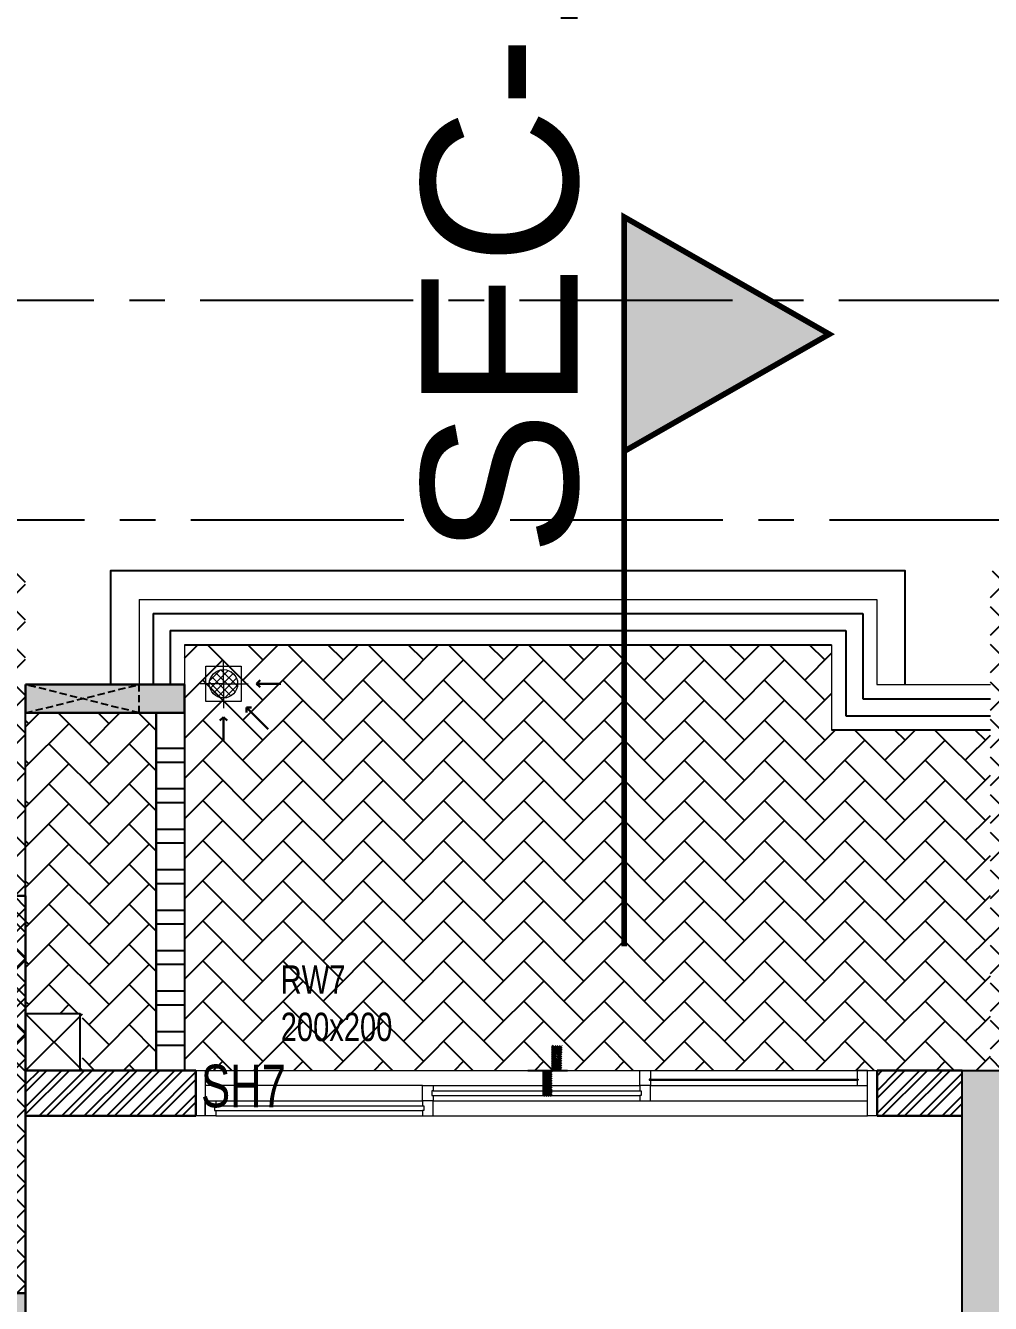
# Model space of a CAD drawing. Header units: millimetres. Extents: x 1066295 to 1300022, y -5734212 to -5454663.
# Drawn here: x 1184888 to 1188287, y -5713132 to -5708629 of the extents above; entities that cross this region are included whole.
import ezdxf

# ---------------------------------------------------------------- set-up
doc = ezdxf.new("R2010")
doc.units = ezdxf.units.MM
doc.header["$LTSCALE"] = 1000
doc.header["$MEASUREMENT"] = 0
for name, pattern in [('AUDIT_D_120904163729-0', [0]), ('T9_KEY PLAN(TYPICAL FLOOR)$0$3BHK-A$0$AUDIT_D_120904163729-0', [0]), ('T9_KEY PLAN(TYPICAL FLOOR)$0$3BHK-A$0$HIDDEN', [0.375, 0.25, -0.125]), ('T9_KEY PLAN(TYPICAL FLOOR)$0$T8(T9 IS SIMILAR) - DIMENSION & TEXTING$0$AUDIT_D_120904163729-0', [0]), ('T9_KEY PLAN(TYPICAL FLOOR)$0$T8(T9 IS SIMILAR) - TYPICAL FLOOR ELEVATION$0$AUDIT_D_120904163729-0', [0]), ('T9_KEY PLAN(TYPICAL FLOOR)$0$T8_REFUGE COLUMNS$0$CENTER2', [1.125, 0.75, -0.125, 0.125, -0.125]), ('T9_PROFILE SECTIONS$0$T8_PROFILE SECTIONS$0$HIDDEN', [0.375, 0.25, -0.125]), ('T9_PROFILE SECTIONS$0$T8_PROFILE SECTIONS$0$PHANTOM2', [1.25, 0.625, -0.125, 0.125, -0.125, 0.125, -0.125])]:
    doc.linetypes.add(name, pattern=pattern)
doc.layers.get('0').update_dxf_attribs({"linetype": 'AUDIT_D_120904163729-0'})
for name, color, linetype in [('T9_KEY PLAN(TYPICAL FLOOR)$0$3BHK-A$0$$1$CUT-OUT', 49, 'Continuous'), ('T9_KEY PLAN(TYPICAL FLOOR)$0$3BHK-A$0$A-DECK SUNK 125', 8, 'Continuous'), ('T9_KEY PLAN(TYPICAL FLOOR)$0$3BHK-A$0$A-Elev Feature-Chajja', 13, 'Continuous'), ('T9_KEY PLAN(TYPICAL FLOOR)$0$3BHK-A$0$A-HATCH -160', 251, 'T9_KEY PLAN(TYPICAL FLOOR)$0$3BHK-A$0$AUDIT_D_120904163729-0'), ('T9_KEY PLAN(TYPICAL FLOOR)$0$3BHK-A$0$a-tile drop', 3, 'Continuous'), ('T9_KEY PLAN(TYPICAL FLOOR)$0$3BHK-A$0$APT PLANS-typ$0$TILEDROP', 3, 'Continuous'), ('T9_KEY PLAN(TYPICAL FLOOR)$0$3BHK-A$0$CUT-OUT', 49, 'Continuous'), ('T9_KEY PLAN(TYPICAL FLOOR)$0$3BHK-A$0$ELE 1', 1, 'Continuous'), ('T9_KEY PLAN(TYPICAL FLOOR)$0$T8(T9 IS SIMILAR) - DIMENSION & TEXTING$0$A-RWS NOS.', 1, 'T9_KEY PLAN(TYPICAL FLOOR)$0$T8(T9 IS SIMILAR) - DIMENSION & TEXTING$0$AUDIT_D_120904163729-0'), ('T9_KEY PLAN(TYPICAL FLOOR)$0$T8(T9 IS SIMILAR) - TYPICAL FLOOR ELEVATION$0$A-WALL HATCH', 252, 'T9_KEY PLAN(TYPICAL FLOOR)$0$T8(T9 IS SIMILAR) - TYPICAL FLOOR ELEVATION$0$AUDIT_D_120904163729-0'), ('T9_KEY PLAN(TYPICAL FLOOR)$0$T8(T9 IS SIMILAR) - TYPICAL FLOOR ELEVATION$0$A-WALL-FEATURES', 6, 'T9_KEY PLAN(TYPICAL FLOOR)$0$T8(T9 IS SIMILAR) - TYPICAL FLOOR ELEVATION$0$AUDIT_D_120904163729-0'), ('T9_KEY PLAN(TYPICAL FLOOR)$0$T8_REFUGE COLUMNS$0$A-CENTERLINE', 193, 'T9_KEY PLAN(TYPICAL FLOOR)$0$T8_REFUGE COLUMNS$0$CENTER2'), ('T9_KEY PLAN(TYPICAL FLOOR)$0$T8_REFUGE COLUMNS$0$A-RCC COLS', 3, 'Continuous'), ('T9_KEY PLAN(TYPICAL FLOOR)$0$T8_TYPICAL COLUMNS$0$A-RCC COLS', 3, 'Continuous'), ('T9_PROFILE SECTIONS$0$T8_PROFILE SECTIONS$0$A-PROFILE SECTIONS', 81, 'T9_PROFILE SECTIONS$0$T8_PROFILE SECTIONS$0$PHANTOM2')]:
    doc.layers.add(name, color=color, linetype=linetype)
for name, color, linetype, lineweight in [('T9_KEY PLAN(TYPICAL FLOOR)$0$3BHK-A$0$a-TOI-fixtures', 251, 'Continuous', 0), ('T9_KEY PLAN(TYPICAL FLOOR)$0$3BHK-A$0$A-WALL- 160', 6, 'Continuous', 30), ('T9_KEY PLAN(TYPICAL FLOOR)$0$3BHK-A$0$D&W', 8, 'Continuous', 25), ('T9_KEY PLAN(TYPICAL FLOOR)$0$3BHK-A$0$Ele', 8, 'Continuous', 15), ('T9_KEY PLAN(TYPICAL FLOOR)$0$3BHK-A$0$Window', 4, 'Continuous', 20), ('T9_KEY PLAN(TYPICAL FLOOR)$0$T8(T9 IS SIMILAR) - DIMENSION & TEXTING$0$T8 - TYPICAL FLOOR CORE$0$a-Text', 4, 'Continuous', 0), ('T9_KEY PLAN(TYPICAL FLOOR)$0$T8(T9 IS SIMILAR)$0$D&W', 8, 'Continuous', 25)]:
    doc.layers.add(name, color=color, linetype=linetype, lineweight=lineweight)
doc.layers.add('T9_KEY PLAN(TYPICAL FLOOR)$0$T8_REFUGE COLUMNS$0$COL-HATCH', color=7, linetype='Continuous', lineweight=25, true_color=0xa3a3a3)
doc.styles.add('T9_KEY PLAN(TYPICAL FLOOR)$0$3BHK-A$0$Romans 1', font='romans.shx', dxfattribs={"height": 100})
doc.styles.add('T9_KEY PLAN(TYPICAL FLOOR)$0$T8(T9 IS SIMILAR) - DIMENSION & TEXTING$0$ARIAL ARROW', font='swisscl.ttf')
doc.styles.add('T9_KEY PLAN(TYPICAL FLOOR)$0$T8(T9 IS SIMILAR) - DIMENSION & TEXTING$0$T8 - TYPICAL FLOOR CORE$0$ARIAL ARROW', font='swisscl.ttf')
doc.styles.add('T9_PROFILE SECTIONS$0$T8_PROFILE SECTIONS$0$arial', font='sanss___.ttf')
doc.dimstyles.new('T9_KEY PLAN(TYPICAL FLOOR)$0$3BHK-A$0$ALPINE S', dxfattribs={"dimscale": 0, "dimtxt": 100, "dimasz": 75, "dimexe": 0, "dimexo": 0, "dimgap": 75, "dimtad": 1, "dimdec": 0, "dimzin": 0, "dimdsep": 46, "dimtxsty": 'T9_KEY PLAN(TYPICAL FLOOR)$0$3BHK-A$0$Romans 1', "dimblk": 'T9_KEY PLAN(TYPICAL FLOOR)$0$3BHK-A$0$_ArchTick', "dimcen": 0.09, "dimclrd": 256, "dimclre": 256, "dimclrt": 7, "dimadec": 0, "dimazin": 0, "dimtfac": 1, "dimtdec": 0, "dimtofl": 0, "dimtmove": 1, "dimatfit": 0, "dimldrblk": 'T9_KEY PLAN(TYPICAL FLOOR)$0$3BHK-A$0$_Open90', "dimfxl": 1, "dimtolj": 1, "dimtzin": 0, "dimarcsym": 0})
pattern_1 = [(45, (-0.65, 1285.594), (-39.77475644, 39.77475644), []), (45, (25.864, 1285.594), (-39.77475644, 39.77475644), [])]

# ---------------------------------------------------------------- blocks, each defined once
blk = doc.blocks.new('T9_PROFILE SECTIONS$0$T8_PROFILE SECTIONS$0$MH')
at = {"layer": 'T9_PROFILE SECTIONS$0$T8_PROFILE SECTIONS$0$A-PROFILE SECTIONS', "linetype": 'T9_PROFILE SECTIONS$0$T8_PROFILE SECTIONS$0$HIDDEN', "ltscale": 2}
h = blk.add_hatch(color=256, dxfattribs=at)
h.dxf.hatch_style = 1
h.paths.add_polyline_path([(1140354.5, -5697433.6), (1141077.6, -5697846.6), (1140354.5, -5698259.6)])
at = {"layer": 'T9_PROFILE SECTIONS$0$T8_PROFILE SECTIONS$0$A-PROFILE SECTIONS', "linetype": 'T9_PROFILE SECTIONS$0$T8_PROFILE SECTIONS$0$HIDDEN', "ltscale": 2, "const_width": 20}
blk.add_lwpolyline([(1140354.5, -5697433.6), (1140354.5, -5697433.6), (1141077.6, -5697846.6), (1140354.5, -5698259.6)], close=True, dxfattribs=at)
blk.add_lwpolyline([(1140354.5, -5697433.6), (1140354.5, -5700003.6)], dxfattribs=at)
blk = doc.blocks.new('T9_PROFILE SECTIONS$0$PROFILE SECTION LINE T9')
at = {"layer": 'T9_PROFILE SECTIONS$0$T8_PROFILE SECTIONS$0$A-PROFILE SECTIONS', "linetype": 'ByBlock'}
blk.add_blockref('T9_PROFILE SECTIONS$0$T8_PROFILE SECTIONS$0$MH', (-1137331.3, 5702143.3, 0), dxfattribs=at)
at = {"layer": 'T9_PROFILE SECTIONS$0$T8_PROFILE SECTIONS$0$A-PROFILE SECTIONS', "linetype": 'ByBlock', "insert": (2867, 3513.8, 0), "char_height": 550, "attachment_point": 7, "rotation": 90, "style": 'T9_PROFILE SECTIONS$0$T8_PROFILE SECTIONS$0$arial'}
blk.add_mtext_dynamic_manual_height_columns("SEC-1'", width=301.334, gutter_width=500, heights=[0], dxfattribs=at)
blk = doc.blocks.new('T9_KEY PLAN(TYPICAL FLOOR)$0$T8_REFUGE COLUMNS')
at = {"layer": 'T9_KEY PLAN(TYPICAL FLOOR)$0$T8_REFUGE COLUMNS$0$COL-HATCH', "linetype": 'ByBlock'}
h = blk.add_hatch(color=256, dxfattribs=at)
h.dxf.hatch_style = 1
h.paths.add_polyline_path([(1215902.1, -5706299.9), (1216152.1, -5706299.9), (1216152.1, -5708099.9), (1215902.1, -5708099.9)])
h.paths.add_polyline_path([(1215902.1, -5708099.9), (1213292.1, -5708099.9), (1213292.1, -5707849.9), (1215902.1, -5707849.9)])
h.paths.add_polyline_path([(1196642.1, -5706299.9), (1196392.1, -5706299.9), (1196392.1, -5708099.9), (1196642.1, -5708099.9)])
h.paths.add_polyline_path([(1215902.1, -5723474.9), (1216152.1, -5723474.9), (1216152.1, -5721674.9), (1215902.1, -5721674.9)])
h.paths.add_polyline_path([(1215902.1, -5721924.9), (1213292.1, -5721924.9), (1213292.1, -5721674.9), (1215902.1, -5721674.9)])
h.paths.add_polyline_path([(1196642.1, -5723474.9), (1196392.1, -5723474.9), (1196392.1, -5721674.9), (1196642.1, -5721674.9)])
h.paths.add_polyline_path([(1198957.1, -5709939.9), (1199207.1, -5709939.9), (1199207.1, -5714149.9), (1198957.1, -5714149.9)])
h.paths.add_polyline_path([(1197682.1, -5711799.9), (1197432.1, -5711799.9), (1197432.1, -5709939.9), (1197682.1, -5709939.9)])
h.paths.add_polyline_path([(1184832.1, -5718799.9), (1185182.1, -5718799.9), (1185182.1, -5709299.9), (1184832.1, -5709299.9)])
h.paths.add_polyline_path([(1194132.1, -5714149.9), (1193882.1, -5714149.9), (1193882.1, -5709939.9), (1194132.1, -5709939.9)])
h.paths.add_polyline_path([(1189932.1, -5714149.9), (1190232.1, -5714149.9), (1190232.1, -5709914.9), (1189932.1, -5709914.9)])
h.paths.add_polyline_path([(1189932.1, -5719684.9), (1190232.1, -5719684.9), (1190232.1, -5715449.9), (1189932.1, -5715449.9)])
h.paths.add_polyline_path([(1194182.1, -5719609.9), (1193882.1, -5719609.9), (1193882.1, -5717174.9), (1194182.1, -5717174.9)])
h.paths.add_polyline_path([(1215612.1, -5719609.9), (1215862.1, -5719609.9), (1215862.1, -5715374.9), (1215612.1, -5715374.9)])
h.paths.add_polyline_path([(1210702.1, -5711724.9), (1207452.1, -5711724.9), (1207452.1, -5711474.9), (1210702.1, -5711474.9)])
h.paths.add_polyline_path([(1210702.1, -5713624.9), (1207452.1, -5713624.9), (1207452.1, -5713874.9), (1210702.1, -5713874.9)])
h.paths.add_polyline_path([(1210952.1, -5711474.9), (1210702.1, -5711474.9), (1210702.1, -5713874.9), (1210952.1, -5713874.9)])
h.paths.add_polyline_path([(1202442.1, -5712799.9), (1202692.1, -5712799.9), (1202692.1, -5710799.9), (1202442.1, -5710799.9)], flags=17)
h.paths.add_polyline_path([(1196682.1, -5715374.9), (1196932.1, -5715374.9), (1196932.1, -5719609.9), (1196682.1, -5719609.9)])
h.paths.add_polyline_path([(1210052.1, -5727009.9), (1209752.1, -5727009.9), (1209752.1, -5724474.9), (1210052.1, -5724474.9)])
h.paths.add_polyline_path([(1202492.1, -5727009.9), (1202792.1, -5727009.9), (1202792.1, -5724474.9), (1202492.1, -5724474.9)])
h.paths.add_polyline_path([(1199382.1, -5726829.9), (1199132.1, -5726829.9), (1199132.1, -5724474.9), (1199382.1, -5724474.9)])
h.paths.add_polyline_path([(1195392.1, -5726519.9), (1195742.1, -5726519.9), (1195742.1, -5724724.9), (1195392.1, -5724724.9)])
h.paths.add_polyline_path([(1195742.1, -5724124.9), (1195392.1, -5724124.9), (1195392.1, -5723274.9), (1195742.1, -5723274.9)])
h.paths.add_polyline_path([(1217152.1, -5726519.9), (1216802.1, -5726519.9), (1216802.1, -5724724.9), (1217152.1, -5724724.9)])
h.paths.add_polyline_path([(1216802.1, -5724124.9), (1217152.1, -5724124.9), (1217152.1, -5723274.9), (1216802.1, -5723274.9)])
h.paths.add_polyline_path([(1213162.1, -5726829.9), (1213412.1, -5726829.9), (1213412.1, -5724474.9), (1213162.1, -5724474.9)])
h.paths.add_polyline_path([(1209602.1, -5723474.9), (1209852.1, -5723474.9), (1209852.1, -5721674.9), (1209602.1, -5721674.9)])
h.paths.add_polyline_path([(1212262.1, -5721674.9), (1210752.1, -5721674.9), (1210752.1, -5721924.9), (1212262.1, -5721924.9)])
h.paths.add_polyline_path([(1212742.1, -5719224.9), (1207452.1, -5719224.9), (1207452.1, -5718974.9), (1212742.1, -5718974.9)])
h.paths.add_polyline_path([(1214067.1, -5718349.9), (1213817.1, -5718349.9), (1213817.1, -5716424.9), (1214067.1, -5716424.9)])
h.paths.add_polyline_path([(1213587.1, -5709939.9), (1213337.1, -5709939.9), (1213337.1, -5714149.9), (1213587.1, -5714149.9)])
h.paths.add_polyline_path([(1214862.1, -5711799.9), (1215112.1, -5711799.9), (1215112.1, -5709939.9), (1214862.1, -5709939.9)])
h.paths.add_polyline_path([(1227712.1, -5718799.9), (1227362.1, -5718799.9), (1227362.1, -5709299.9), (1227712.1, -5709299.9)])
h.paths.add_polyline_path([(1218412.1, -5714149.9), (1218662.1, -5714149.9), (1218662.1, -5709939.9), (1218412.1, -5709939.9)])
h.paths.add_polyline_path([(1222612.1, -5714149.9), (1222312.1, -5714149.9), (1222312.1, -5709914.9), (1222612.1, -5709914.9)])
h.paths.add_polyline_path([(1222612.1, -5719684.9), (1222312.1, -5719684.9), (1222312.1, -5715449.9), (1222612.1, -5715449.9)])
h.paths.add_polyline_path([(1218362.1, -5719609.9), (1218662.1, -5719609.9), (1218662.1, -5717174.9), (1218362.1, -5717174.9)])
h.paths.add_polyline_path([(1202742.1, -5716974.9), (1202992.1, -5716974.9), (1202992.1, -5718974.9), (1202742.1, -5718974.9)])
h.paths.add_polyline_path([(1204842.1, -5716974.9), (1205092.1, -5716974.9), (1205092.1, -5718974.9), (1204842.1, -5718974.9)])
h.paths.add_polyline_path([(1217152.1, -5701889.9), (1216802.1, -5701889.9), (1216802.1, -5705049.9), (1217152.1, -5705049.9)])
h.paths.add_polyline_path([(1216802.1, -5705649.9), (1217152.1, -5705649.9), (1217152.1, -5706499.9), (1216802.1, -5706499.9)])
h.paths.add_polyline_path([(1213162.1, -5701089.9), (1213412.1, -5701089.9), (1213412.1, -5705299.9), (1213162.1, -5705299.9)])
h.paths.add_polyline_path([(1210052.1, -5701089.9), (1209752.1, -5701089.9), (1209752.1, -5705299.9), (1210052.1, -5705299.9)])
h.paths.add_polyline_path([(1209602.1, -5706299.9), (1209852.1, -5706299.9), (1209852.1, -5708099.9), (1209602.1, -5708099.9)])
h.paths.add_polyline_path([(1212262.1, -5708099.9), (1210752.1, -5708099.9), (1210752.1, -5707849.9), (1212262.1, -5707849.9)])
h.paths.add_polyline_path([(1195392.1, -5701889.9), (1195742.1, -5701889.9), (1195742.1, -5705049.9), (1195392.1, -5705049.9)])
h.paths.add_polyline_path([(1195742.1, -5705649.9), (1195392.1, -5705649.9), (1195392.1, -5706499.9), (1195742.1, -5706499.9)])
h.paths.add_polyline_path([(1199382.1, -5701089.9), (1199132.1, -5701089.9), (1199132.1, -5705299.9), (1199382.1, -5705299.9)])
h.paths.add_polyline_path([(1202492.1, -5701089.9), (1202792.1, -5701089.9), (1202792.1, -5705299.9), (1202492.1, -5705299.9)])
h.paths.add_polyline_path([(1202942.1, -5706299.9), (1202692.1, -5706299.9), (1202692.1, -5708099.9), (1202942.1, -5708099.9)])
h.paths.add_polyline_path([(1200282, -5708099.9), (1201792, -5708099.9), (1201792, -5707849.9), (1200282, -5707849.9)])
h.paths.add_polyline_path([(1207452.1, -5710799.9), (1211787.1, -5710799.9), (1211787.1, -5710549.9), (1207452.1, -5710549.9)])
h.paths.add_polyline_path([(1200042.1, -5713849.9), (1200042.1, -5710549.9), (1205092.1, -5710549.9), (1205092.1, -5712999.9), (1204842.1, -5712999.9), (1204842, -5710799.9), (1200292.1, -5710799.9), (1200292.1, -5713849.9)])
h.paths.add_polyline_path([(1198907.1, -5719224.9), (1205092.1, -5719224.9), (1205092.1, -5718974.9), (1198907.1, -5718974.9)])
h.paths.add_polyline_path([(1202942.1, -5723474.9), (1202692.1, -5723474.9), (1202692.1, -5721674.9), (1202942.1, -5721674.9)])
h.paths.add_polyline_path([(1200282.1, -5721674.9), (1201792.1, -5721674.9), (1201792.1, -5721924.9), (1200282.1, -5721924.9)])
h.paths.add_polyline_path([(1196932.1, -5715624.9), (1203832.1, -5715624.9), (1203832.1, -5715374.9), (1196932.1, -5715374.9)])
h.paths.add_polyline_path([(1215612.1, -5715624.9), (1207452.1, -5715624.9), (1207452.1, -5715374.9), (1215612.1, -5715374.9)])
h.paths.add_polyline_path([(1196642.1, -5721924.9), (1199252.1, -5721924.9), (1199252.1, -5721674.9), (1196642.1, -5721674.9)])
h.paths.add_polyline_path([(1196642.1, -5708099.9), (1199252.1, -5708099.9), (1199252.1, -5707849.9), (1196642.1, -5707849.9)])
h.paths.add_polyline_path([(1198007.1, -5718974.9), (1196932.1, -5718974.9), (1196932.1, -5719224.9), (1198007.1, -5719224.9)])
at = {"layer": 'T9_KEY PLAN(TYPICAL FLOOR)$0$T8_REFUGE COLUMNS$0$A-CENTERLINE'}
for p, q in [((1217248.2, -5707199.9), (1182156.9, -5707199.9)), ((1217215, -5707974.9), (1182156.9, -5707974.9))]:
    blk.add_line(p, q, dxfattribs=at)
at = {"layer": 'T9_KEY PLAN(TYPICAL FLOOR)$0$T8_REFUGE COLUMNS$0$A-RCC COLS', "linetype": 'ByBlock'}
blk.add_lwpolyline([(1189932.1, -5714149.9), (1190232.1, -5714149.9), (1190232.1, -5709914.9), (1189932.1, -5709914.9)], close=True, dxfattribs=at)
blk = doc.blocks.new('T9_KEY PLAN(TYPICAL FLOOR)$0$T8_TYPICAL COLUMNS')
at = {"layer": 'T9_KEY PLAN(TYPICAL FLOOR)$0$T8_TYPICAL COLUMNS$0$A-RCC COLS', "linetype": 'ByBlock'}
blk.add_blockref('T9_KEY PLAN(TYPICAL FLOOR)$0$T8_REFUGE COLUMNS', (0, 0), dxfattribs=at)
blk = doc.blocks.new('T9_KEY PLAN(TYPICAL FLOOR)$0$3BHK-A$0$2400')
at = {"layer": 'T9_KEY PLAN(TYPICAL FLOOR)$0$3BHK-A$0$Window', "color": 1, "lineweight": 13}
for p, q in [((1151176.5, -5692111.9), (1148842.5, -5692111.9)), ((1149607.5, -5692111.9), (1148880, -5692111.9)), ((1149607.5, -5692165.3), (1148880, -5692165.3)), ((1150373.7, -5692165.3), (1149645, -5692165.3)), ((1150411.2, -5692165.3), (1151176.5, -5692165.3)), ((1149607.5, -5692218.6), (1148842.5, -5692218.6)), ((1150373.7, -5692218.6), (1149645, -5692218.6)), ((1151139, -5692218.6), (1150411.2, -5692218.6)), ((1150373.7, -5692271.9), (1148842.5, -5692271.9)), ((1151139, -5692271.9), (1150411.2, -5692271.9))]:
    blk.add_line(p, q, dxfattribs=at)
at = {"layer": 'T9_KEY PLAN(TYPICAL FLOOR)$0$3BHK-A$0$Window', "color": 5, "lineweight": 13}
for p, q in [((1149607.5, -5692142.2), (1148880, -5692142.2)), ((1149607.5, -5692146.7), (1148880, -5692146.7)), ((1150373.7, -5692183.8), (1149645, -5692183.8)), ((1150373.7, -5692200), (1149645, -5692200)), ((1151139, -5692237.2), (1150411.2, -5692237.2)), ((1151139, -5692253.3), (1150411.2, -5692253.3))]:
    blk.add_line(p, q, dxfattribs=at)
at = {"layer": 'T9_KEY PLAN(TYPICAL FLOOR)$0$3BHK-A$0$Window', "color": 4, "lineweight": 13}
for points in [[(1148842.5, -5692111.9), (1148809.5, -5692111.9), (1148809.5, -5692271.9), (1148842.5, -5692271.9)], [(1148880, -5692146.7), (1148880, -5692165.3), (1148842.5, -5692165.3), (1148842.5, -5692111.9), (1148880, -5692111.9), (1148880, -5692142.2), (1148875.5, -5692142.2), (1148875.5, -5692146.7)], [(1149607.5, -5692146.7), (1149607.5, -5692165.3), (1149645, -5692165.3), (1149645, -5692111.9), (1149607.5, -5692111.9), (1149607.5, -5692142.2), (1149612, -5692142.2), (1149612, -5692146.7)], [(1151209.5, -5692111.9), (1151176.5, -5692111.9), (1151176.5, -5692271.9), (1151209.5, -5692271.9)], [(1149645, -5692200), (1149645, -5692218.6), (1149607.5, -5692218.6), (1149607.5, -5692165.3), (1149645, -5692165.3), (1149645, -5692183.8), (1149640.5, -5692183.8), (1149640.5, -5692200)], [(1150373.7, -5692200), (1150373.7, -5692218.6), (1150411.2, -5692218.6), (1150411.2, -5692165.3), (1150373.7, -5692165.3), (1150373.7, -5692183.8), (1150378.2, -5692183.8), (1150378.2, -5692200)], [(1150411.2, -5692253.3), (1150411.2, -5692271.9), (1150373.7, -5692271.9), (1150373.7, -5692218.6), (1150411.2, -5692218.6), (1150411.2, -5692237.2), (1150406.7, -5692237.2), (1150406.7, -5692253.3)], [(1151139, -5692253.3), (1151139, -5692271.9), (1151176.5, -5692271.9), (1151176.5, -5692218.6), (1151139, -5692218.6), (1151139, -5692237.2), (1151143.5, -5692237.2), (1151143.5, -5692253.3)]]:
    blk.add_lwpolyline(points, close=True, dxfattribs=at)
blk = doc.blocks.new('T9_KEY PLAN(TYPICAL FLOOR)$0$3BHK-A$0$TILE DROP -x')
at = {"layer": 'T9_KEY PLAN(TYPICAL FLOOR)$0$3BHK-A$0$APT PLANS-typ$0$TILEDROP'}
h = blk.add_hatch(dxfattribs=at)
h.set_pattern_fill('ACET-2D-ANSI31', color=8, scale=90, angle=90, style=0)
h.set_pattern_definition([(135, (-851695.914, 5365039.183), (-7.954951288, -7.954951288), [])])
h.paths.add_polyline_path([(-58323.9, -19205.9), (-58323.9, -19023.7), (-58261.5, -19023.7), (-58261.5, -19205.9)])
edge = h.paths.add_edge_path()
edge.add_line((-58323.9, -19381.2), (-58393.7, -19381.2))
edge.add_line((-58323.9, -19205.9), (-58323.9, -19381.2))
edge.add_line((-58393.1, -19205.9), (-58323.9, -19205.9))
edge.add_line((-58393.1, -19381.2), (-58393.1, -19205.9))
at = {"layer": 'T9_KEY PLAN(TYPICAL FLOOR)$0$3BHK-A$0$APT PLANS-typ$0$TILEDROP', "color": 1}
blk.add_line((-58153.9, -19205.9), (-58434, -19205.9), dxfattribs=at)
at = {"layer": 'T9_KEY PLAN(TYPICAL FLOOR)$0$3BHK-A$0$APT PLANS-typ$0$TILEDROP', "color": 20, "const_width": 10}
for points in [[(-58261.5, -19205.9), (-58261.5, -19023.7)], [(-58323.9, -19381.2), (-58323.9, -19205.9)], [(-58323.9, -19205.9), (-58261.5, -19205.9)]]:
    blk.add_lwpolyline(points, dxfattribs=at)
blk = doc.blocks.new('T9_KEY PLAN(TYPICAL FLOOR)$0$3BHK-A$0$_ArchTick')
at = {"color": 0, "linetype": 'ByBlock', "const_width": 0.15}
blk.add_lwpolyline([(-0.5, -0.5), (0.5, 0.5)], dxfattribs=at)
blk = doc.blocks.new('T9_KEY PLAN(TYPICAL FLOOR)$0$3BHK-A$0$_Open90')
at = {"color": 0, "linetype": 'ByBlock', "lineweight": -2}
for p, q in [((0, 0), (-1, 0)), ((-0.5, 0.5), (0, 0)), ((0, 0), (-0.5, -0.5))]:
    blk.add_line(p, q, dxfattribs=at)
blk = doc.blocks.new('T9_KEY PLAN(TYPICAL FLOOR)$0$3BHK-A$0$A$C1DA736AB')
at = {"layer": 'T9_KEY PLAN(TYPICAL FLOOR)$0$3BHK-A$0$a-TOI-fixtures', "linetype": 'ByBlock'}
for points in [[(117, 0.4, 0), (202.3, 0.4, 0)], [(81.7, -82.8, 0), (158.2, -159.9, 0)], [(0.4, -117, 0), (0.4, -202.3, 0)]]:
    blk.add_leader(points, dimstyle='T9_KEY PLAN(TYPICAL FLOOR)$0$3BHK-A$0$ALPINE S', override={"dimscale": 1, "dimasz": 25, "dimtad": 0, "dimfxl": 5, "dimtfill": 1, "dimarcsym": 1}, dxfattribs=at)
blk = doc.blocks.new('T9_KEY PLAN(TYPICAL FLOOR)$0$3BHK-A$0$Type-A-First Floor Plan-bottom-up$0$FLOOR TRAP-flat-6')
at = {"layer": 'T9_KEY PLAN(TYPICAL FLOOR)$0$3BHK-A$0$a-TOI-fixtures'}
h = blk.add_hatch(dxfattribs=at)
h.set_pattern_fill('ACET-2D-_USER', color=256, scale=20, angle=45, style=0, double=1, pattern_type=0)
h.set_pattern_definition([(45, (-789896.981, 5385770.066), (-14.142135624, 14.142135624), []), (135, (-789896.981, 5385770.066), (-14.142135624, -14.142135624), [])])
edge = h.paths.add_edge_path()
edge.add_arc((150, 150), 50, 0, 360)
for q in [(150, 228.6), (67.6, 150), (237.4, 150), (150, 63.6)]:
    blk.add_line((150, 150), q, dxfattribs=at)
blk.add_lwpolyline([(87.5, 212.5), (212.5, 212.5), (212.5, 87.5), (87.5, 87.5)], close=True, dxfattribs=at)
blk.add_circle((150, 150), 50, dxfattribs=at)
at = {"layer": 'T9_KEY PLAN(TYPICAL FLOOR)$0$3BHK-A$0$A-WALL- 160', "linetype": 'ByBlock'}
blk.add_blockref('T9_KEY PLAN(TYPICAL FLOOR)$0$3BHK-A$0$A$C1DA736AB', (149.6, 149.6, 0), dxfattribs=at)
blk = doc.blocks.new('T9_KEY PLAN(TYPICAL FLOOR)')
at = {"layer": 'T9_KEY PLAN(TYPICAL FLOOR)$0$3BHK-A$0$A-DECK SUNK 125'}
h = blk.add_hatch(dxfattribs=at)
h.set_pattern_fill('AR-HBONE', color=8, scale=25)
h.set_pattern_definition([(45, (25997.86, -10382.14), (1e-14, 141.4213562), [300, -100]), (135, (26068.57, -10311.43), (1e-14, 141.4213562), [300, -100])])
h.paths.add_polyline_path([(1187192.4, -5708413.7), (1189472.4, -5708413.6), (1189472.4, -5708714), (1190032.4, -5708714), (1190032.4, -5709913.5), (1187192.3, -5709913.5)])
h = blk.add_hatch(dxfattribs=at)
h.set_pattern_fill('AR-HBONE', color=8, scale=25)
edge = h.paths.add_edge_path(flags=17)
edge.add_arc((1186782.7, -5709763.7), 13, 0, 360)
h.paths.add_polyline_path([(1187092.7, -5709913.7), (1186832.7, -5709913.7), (1186832.7, -5709713.7), (1186632.7, -5709713.7), (1186632.7, -5708653.7), (1187092.7, -5708653.7)])
at = {"layer": 'T9_KEY PLAN(TYPICAL FLOOR)$0$3BHK-A$0$A-HATCH -160', "linetype": 'ByBlock'}
h = blk.add_hatch(dxfattribs=at)
h.set_pattern_fill('ZIGZAG', color=8, scale=250)
h.set_pattern_definition([(0, (0, 0), (31.25, 31.25), [31.25, -31.25]), (90, (31.25, 0), (-31.25, 31.25), [31.25, -31.25])])
h.paths.add_polyline_path([(1185182.8, -5714749.5), (1186532.7, -5714749.5), (1186532.7, -5714149.5), (1186632.7, -5714149.5), (1186632.7, -5714749.5), (1188712.7, -5714749.5), (1188712.7, -5714049.5), (1189032.5, -5714049.5), (1189032.5, -5714149.5), (1188812.7, -5714149.5), (1188812.7, -5715449.5), (1189032.5, -5715449.5), (1189032.5, -5715549.5), (1188712.7, -5715549.5), (1188712.7, -5714849.5), (1186632.7, -5714849.5), (1186632.7, -5715664.5), (1186532.7, -5715664.5), (1186532.7, -5714849.5), (1185182.8, -5714849.5)])
h.paths.add_polyline_path([(1185182.8, -5713249.5), (1185782.7, -5713249.5), (1185782.7, -5713149.5), (1185182.8, -5713149.5)])
h.paths.add_polyline_path([(1186532.7, -5710699.5), (1186632.7, -5710699.5), (1186632.7, -5713249.5), (1186532.7, -5713249.5)])
h.paths.add_polyline_path([(1186532.7, -5717399.5), (1186632.7, -5717399.5), (1186632.7, -5716414.5), (1186532.7, -5716414.5)])
h.paths.add_polyline_path([(1194902.2, -5715375), (1194082.3, -5715375), (1194082.3, -5715475), (1194902.2, -5715475)])
h.paths.add_polyline_path([(1195802.2, -5715375), (1196682.2, -5715375), (1196682.2, -5715475), (1195802.2, -5715475)])
h.paths.add_polyline_path([(1194132.5, -5714149.9), (1196532.4, -5714149.9), (1196532.4, -5714049.9), (1194132.5, -5714049.9)])
h.paths.add_polyline_path([(1197432.4, -5711800.2), (1197532.4, -5711800.2), (1197532.4, -5714149.9), (1197432.4, -5714149.9)])
h.paths.add_polyline_path([(1198282.4, -5714149.9), (1198958.7, -5714149.9), (1198958.7, -5714049.9), (1198282.4, -5714049.9)])
h.paths.add_polyline_path([(1196772.2, -5720209.7), (1196082.2, -5720209.7), (1196082.3, -5720109.7), (1196082.2, -5720109.7), (1196182.2, -5720109.7), (1196772.2, -5720109.7)])
h.paths.add_polyline_path([(1193397.2, -5709939.9), (1193882.3, -5709939.6), (1193882.3, -5710040.1), (1193397.3, -5710040.1)])
h.paths.add_polyline_path([(1186632.7, -5708554.7), (1187192.3, -5708554.8), (1187192.3, -5708654.7), (1186632.7, -5708654.7)])
h.paths.add_polyline_path([(1194182.3, -5715724), (1194082.3, -5715724), (1194082.3, -5715474), (1194182.3, -5715474)])
h = blk.add_hatch(dxfattribs=at)
h.set_pattern_fill('ANSI37', color=8, scale=500)
h.set_pattern_definition([(45, (-0.65, 1286.84), (-44.1941738, 44.1941738), []), (135, (-0.65, 1286.84), (-44.1941738, -44.1941738), [])])
h.paths.add_polyline_path([(1186432.8, -5709298.6), (1186632.7, -5709298.6), (1186632.7, -5710698.5), (1186432.9, -5710698.5)])
h = blk.add_hatch(dxfattribs=at)
h.set_pattern_fill('ANSI32', color=8, scale=150)
h.set_pattern_definition(pattern_1)
h.paths.add_polyline_path([(1186632.7, -5710074.9), (1187232.7, -5710074.9), (1187232.7, -5709914.9), (1186632.7, -5709914.9)])
h = blk.add_hatch(dxfattribs=at)
h.set_pattern_fill('ANSI32', color=8, scale=150)
h.set_pattern_definition(pattern_1)
h.paths.add_polyline_path([(1189632.7, -5710074.9), (1189932.8, -5710074.8), (1189932.8, -5709914.7), (1189632.7, -5709914.9)])
at = {"layer": 'T9_KEY PLAN(TYPICAL FLOOR)$0$T8(T9 IS SIMILAR) - TYPICAL FLOOR ELEVATION$0$A-WALL HATCH', "linetype": 'ByBlock'}
h = blk.add_hatch(dxfattribs=at)
h.set_pattern_fill('ANSI37', color=8, scale=750)
h.set_pattern_definition([(45, (-0.1, -0.21), (-66.2912607, 66.2912607), []), (135, (-0.1, -0.21), (-66.2912607, -66.2912607), [])])
h.paths.add_polyline_path([(1186632.3, -5709913.9), (1186432.3, -5709913.9), (1186432.3, -5708154.2), (1186632.3, -5708154.2)])
h.paths.add_polyline_path([(1190032.3, -5708154), (1190232.6, -5708154), (1190232.6, -5709913.7), (1190032.3, -5709913.7)])
h.paths.add_polyline_path([(1202792.3, -5700405.8), (1202592.3, -5700405.8), (1202592.3, -5701090.3), (1202792.3, -5701090.3)])
h.paths.add_polyline_path([(1209952.2, -5700405.8), (1209752.2, -5700405.8), (1209752.2, -5701092), (1209952.2, -5701092)])
h.paths.add_polyline_path([(1222512.1, -5708154), (1222311.7, -5708154), (1222311.7, -5709913.7), (1222512.1, -5709913.7)])
h.paths.add_polyline_path([(1225912.1, -5709913.9), (1226112.1, -5709913.9), (1226112.1, -5708154.2), (1225912.1, -5708154.2)])
h.paths.add_polyline_path([(1209852.3, -5729369.1), (1210052.3, -5729369.1), (1210052.3, -5728684.2), (1209852.3, -5728684.2)])
h.paths.add_polyline_path([(1202692.1, -5729369.1), (1202492, -5729369.1), (1202492, -5728684.2), (1202692.1, -5728684.2)])
at = {"color": 8, "linetype": 'T9_KEY PLAN(TYPICAL FLOOR)$0$3BHK-A$0$HIDDEN', "ltscale": 0.1}
for p, q in [((1187032.4, -5708653.7, 0.6), (1186632.7, -5708553.7, 0.6)), ((1186632.7, -5708653.7), (1187032.4, -5708553.7, 0.6))]:
    blk.add_line(p, q, dxfattribs=at)
at = {"color": 8, "linetype": 'T9_KEY PLAN(TYPICAL FLOOR)$0$3BHK-A$0$HIDDEN', "ltscale": 0.1, "elevation": 0.6}
blk.add_lwpolyline([(1187032.4, -5708553.7), (1186632.7, -5708553.7), (1186632.7, -5708653.7), (1187032.4, -5708653.7)], close=True, dxfattribs=at)
at = {"layer": 'T9_KEY PLAN(TYPICAL FLOOR)$0$3BHK-A$0$$1$CUT-OUT', "color": 8, "elevation": 0}
blk.add_lwpolyline([(1187192.3, -5708653.7), (1187192.3, -5709913.7), (1187092.3, -5709913.6), (1187092.4, -5708653.7)], close=True, dxfattribs=at)
blk.add_lwpolyline([(1187092.3, -5709913.7), (1187092.4, -5708653.7)], dxfattribs=at)
at = {"layer": 'T9_KEY PLAN(TYPICAL FLOOR)$0$3BHK-A$0$A-Elev Feature-Chajja', "color": 8, "elevation": 0}
for points in [[(1187192.3, -5708828.1), (1187092.3, -5708828.1), (1187092.3, -5708778.1), (1187192.3, -5708778.1)], [(1187192.3, -5708970.7), (1187092.3, -5708970.7), (1187092.3, -5708920.7), (1187192.3, -5708920.7)], [(1187192.3, -5709113.2), (1187092.3, -5709113.2), (1187092.3, -5709063.2), (1187192.3, -5709063.2)], [(1187192.3, -5709255.8), (1187092.3, -5709255.8), (1187092.3, -5709205.8), (1187192.3, -5709205.8)], [(1187192.3, -5709398.4), (1187092.3, -5709398.4), (1187092.3, -5709348.4), (1187192.3, -5709348.4)], [(1187192.3, -5709540.9), (1187092.3, -5709540.9), (1187092.3, -5709491), (1187192.3, -5709491)], [(1187192.3, -5709683.5), (1187092.3, -5709683.5), (1187092.3, -5709633.5), (1187192.3, -5709633.5)], [(1187192.3, -5709826.1), (1187092.3, -5709826.1), (1187092.3, -5709776.1), (1187192.3, -5709776.1)]]:
    blk.add_lwpolyline(points, close=True, dxfattribs=at)
at = {"layer": 'T9_KEY PLAN(TYPICAL FLOOR)$0$3BHK-A$0$A-WALL- 160', "color": 8, "linetype": 'ByBlock'}
for p, q in [((1186632.7, -5709298.6), (1186432.7, -5709298.6)), ((1186632.7, -5710698.5), (1186632.7, -5709298.6)), ((1187232.7, -5709914.1, 0), (1187232.7, -5710073.7, 0)), ((1189632.7, -5709913.6, 0), (1189932.8, -5709913.5, 0)), ((1189632.7, -5709913.6, 0), (1189632.7, -5710073.6, 0)), ((1187232.7, -5710073.7, 0), (1186632.7, -5710073.7, 0)), ((1189632.7, -5710073.6, 0), (1189932.8, -5710073.5, 0)), ((1186632.7, -5710698.5, 0), (1186152.8, -5710698.5, 0)), ((1186632.7, -5713248.5, 0), (1186632.7, -5710698.5, 0))]:
    blk.add_line(p, q, dxfattribs=at)
blk.add_lwpolyline([(1186632.7, -5708553.6), (1187192.3, -5708553.7), (1187192.3, -5708653.7), (1186632.7, -5708653.7)], close=True, dxfattribs=at)
at = {"layer": 'T9_KEY PLAN(TYPICAL FLOOR)$0$3BHK-A$0$A-WALL- 160', "color": 8, "linetype": 'ByBlock', "elevation": 0}
blk.add_lwpolyline([(1187232.7, -5709913.7), (1186632.8, -5709913.7)], dxfattribs=at)
at = {"layer": 'T9_KEY PLAN(TYPICAL FLOOR)$0$3BHK-A$0$CUT-OUT', "color": 8}
blk.add_lwpolyline([(1187092.7, -5709913.7), (1186824.7, -5709913.7), (1186824.7, -5709713.7), (1186632.7, -5709713.7), (1186632.7, -5708653.7), (1187092.7, -5708653.7)], close=True, dxfattribs=at)
at = {"layer": 'T9_KEY PLAN(TYPICAL FLOOR)$0$3BHK-A$0$CUT-OUT', "color": 8, "linetype": 'ByBlock', "elevation": 0.6}
blk.add_lwpolyline([(1186632.7, -5709913.7), (1186832.7, -5709713.7)], dxfattribs=at)
at = {"layer": 'T9_KEY PLAN(TYPICAL FLOOR)$0$3BHK-A$0$CUT-OUT', "color": 8, "linetype": 'ByBlock'}
blk.add_lwpolyline([(1186632.7, -5709713.7), (1186832.7, -5709913.7)], dxfattribs=at)
at = {"layer": 'T9_KEY PLAN(TYPICAL FLOOR)$0$3BHK-A$0$D&W', "color": 8, "linetype": 'ByBlock'}
for p, q in [((1187192.4, -5708413.7, 0), (1189472.4, -5708413.7, 0)), ((1189472.4, -5708713.7, 0), (1190032.4, -5708713.7, 0))]:
    blk.add_line(p, q, dxfattribs=at)
at = {"layer": 'T9_KEY PLAN(TYPICAL FLOOR)$0$3BHK-A$0$Ele', "color": 8}
for p, q in [((1187032.4, -5708253.7, 0), (1189632.4, -5708253.7, 0)), ((1187032.4, -5708253.7, 0), (1187032.4, -5708553.7, 0.6)), ((1189632.4, -5708253.7, 0), (1189632.4, -5708553.7, 0)), ((1187192.4, -5708413.7, 0), (1189472.4, -5708413.7, 0)), ((1187192.4, -5708413.7, 0), (1187192.4, -5708589.5, 0.6)), ((1189472.4, -5708413.7, 0), (1189472.4, -5708713.7, 0)), ((1189632.4, -5708553.7, 0), (1190032.4, -5708553.7, 0)), ((1189892.4, -5708713.7, 0), (1190032.4, -5708713.7, 0))]:
    blk.add_line(p, q, dxfattribs=at)
at = {"layer": 'T9_KEY PLAN(TYPICAL FLOOR)$0$3BHK-A$0$ELE 1', "color": 8}
for p, q in [((1187082.4, -5708303.7, 0), (1189582.4, -5708303.7, 0)), ((1187082.4, -5708303.7, 0), (1187082.4, -5708553.5, 0.6)), ((1189582.4, -5708303.7, 0), (1189582.4, -5708603.7, 0)), ((1187142.4, -5708363.7, 0), (1189522.4, -5708363.7, 0)), ((1187142.4, -5708363.7, 0), (1187142.4, -5708553.5, 0.6)), ((1189522.4, -5708363.7, 0), (1189522.4, -5708663.7, 0)), ((1189582.4, -5708603.7, 0), (1190032.4, -5708603.7, 0)), ((1189522.4, -5708663.7, 0), (1190032.4, -5708663.7, 0))]:
    blk.add_line(p, q, dxfattribs=at)
at = {"layer": 'T9_KEY PLAN(TYPICAL FLOOR)$0$T8(T9 IS SIMILAR) - TYPICAL FLOOR ELEVATION$0$A-WALL-FEATURES', "color": 8, "linetype": 'ByBlock'}
blk.add_lwpolyline([(1189732.4, -5708554), (1189732.4, -5708153.6), (1186932.4, -5708153.6), (1186932.4, -5708553.9)], dxfattribs=at)
at = {"layer": 'T9_KEY PLAN(TYPICAL FLOOR)$0$3BHK-A$0$a-tile drop', "color": 8, "xscale": 0.5, "yscale": 0.5, "zscale": 0.5, "rotation": 180}
blk.add_blockref('T9_KEY PLAN(TYPICAL FLOOR)$0$3BHK-A$0$TILE DROP -x', (1159325.2, -5719516.5, 0), dxfattribs=at)
at = {"layer": 'T9_KEY PLAN(TYPICAL FLOOR)$0$3BHK-A$0$a-TOI-fixtures', "color": 8, "extrusion": (0, 0, -1), "xscale": -1, "zscale": -1}
blk.add_blockref('T9_KEY PLAN(TYPICAL FLOOR)$0$3BHK-A$0$Type-A-First Floor Plan-bottom-up$0$FLOOR TRAP-flat-6', (-1187179.9, -5708701.1), dxfattribs=at)
at = {"layer": 'T9_KEY PLAN(TYPICAL FLOOR)$0$3BHK-A$0$A-WALL- 160', "color": 8, "linetype": 'ByBlock', "xscale": -1}
blk.add_blockref('T9_KEY PLAN(TYPICAL FLOOR)$0$3BHK-A$0$2400', (2338442.2, -17801.7, 0), dxfattribs=at)
at = {"layer": 'T9_KEY PLAN(TYPICAL FLOOR)$0$T8(T9 IS SIMILAR)$0$D&W', "color": 8, "linetype": 'ByBlock'}
blk.add_blockref('T9_KEY PLAN(TYPICAL FLOOR)$0$T8_TYPICAL COLUMNS', (0, 0), dxfattribs=at)
at = {"layer": 'T9_KEY PLAN(TYPICAL FLOOR)$0$T8(T9 IS SIMILAR) - DIMENSION & TEXTING$0$A-RWS NOS.', "color": 8, "linetype": 'ByBlock', "insert": (1187531.6, -5709543.5), "char_height": 100, "width": 3499.366, "attachment_point": 1, "style": 'T9_KEY PLAN(TYPICAL FLOOR)$0$T8(T9 IS SIMILAR) - DIMENSION & TEXTING$0$ARIAL ARROW'}
blk.add_mtext('RW7\\P200x200', dxfattribs=at)
at = {"layer": 'T9_KEY PLAN(TYPICAL FLOOR)$0$T8(T9 IS SIMILAR) - DIMENSION & TEXTING$0$T8 - TYPICAL FLOOR CORE$0$a-Text', "color": 8, "linetype": 'ByBlock', "insert": (1187550, -5710045.6, 0.6), "char_height": 150, "width": 3499.366, "attachment_point": 9, "style": 'T9_KEY PLAN(TYPICAL FLOOR)$0$T8(T9 IS SIMILAR) - DIMENSION & TEXTING$0$T8 - TYPICAL FLOOR CORE$0$ARIAL ARROW'}
blk.add_mtext('SH7', dxfattribs=at)
blk = doc.blocks.new('T9_PROFILE SECTIONS')
at = {"layer": 'T9_PROFILE SECTIONS$0$T8_PROFILE SECTIONS$0$A-PROFILE SECTIONS', "linetype": 'ByBlock'}
blk.add_blockref('T9_PROFILE SECTIONS$0$PROFILE SECTION LINE T9', (1185718.3657, -5711614.9293, -0.0243), dxfattribs=at)
at = {"linetype": 'ByBlock'}
blk.add_blockref('T9_KEY PLAN(TYPICAL FLOOR)', (0.1954, 0.8356), dxfattribs=at)

msp = doc.modelspace()

# ---------------------------------------------------------------- block references
at = {"linetype": 'ByBlock'}
msp.add_blockref('T9_PROFILE SECTIONS', (-1745.2, -2398.4, 0.4), dxfattribs=at)

doc.saveas('drawing.dxf')
